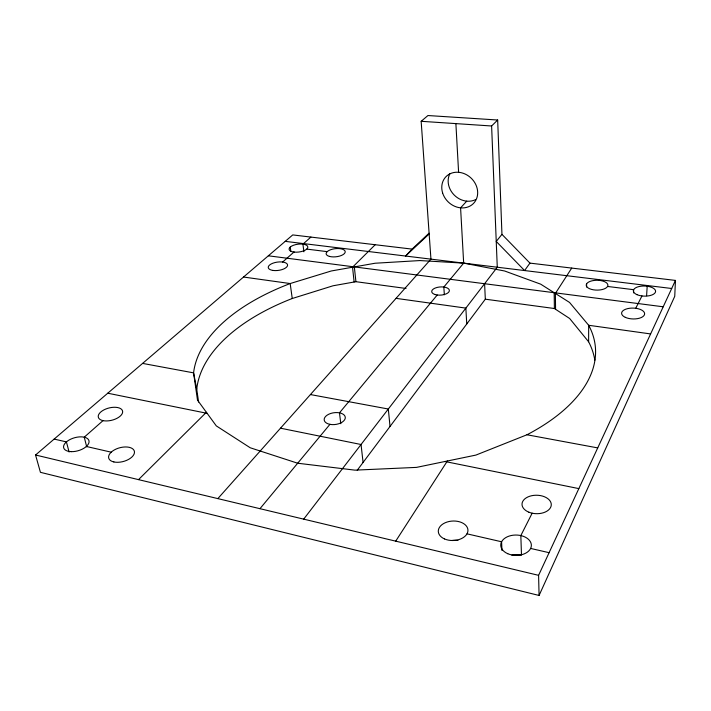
<?xml version="1.0" encoding="UTF-8"?>
<svg xmlns="http://www.w3.org/2000/svg" width="711" height="711" viewBox="0 0 711 711"><rect width="100%" height="100%" fill="white"/><g stroke="black" fill="none" stroke-linecap="round" stroke-linejoin="round"><path stroke-width="1.07" d="M586.593 286.995L586.602 283.849M594.814 360.175A200.147 105.53 -5.2 0 0 588.619 341.787L588.672 325.274L569.538 302.433L540.698 284.169L504.641 270.998L463.67 263.123L419.872 260.564L375.15 263.23L331.308 270.971L290.177 283.547L243.535 277.032M633.545 292.879L633.625 289.688L607.567 286.453A10.843 4.924 0.3 0 1 589.472 288.675A10.843 4.924 0.3 0 1 594.156 280.436A10.843 4.924 0.3 0 1 607.567 286.453M646.601 295.749L647.232 285.52M217.842 498.607L430.946 259.133L421.161 121.297L427.942 115.538L497.673 120.008L501.948 234.354L529.944 263.114L675.45 280.41L674.748 296.309L539.08 595.462L40.438 472.326L35.55 455.004L292.745 234.923L412.069 249.108L429.053 233.19M539.08 595.462L538.591 575.332L675.45 280.41M532.148 513.191L520.834 535.579L521.483 555.184M635.723 308.29L641.962 295.945M395.707 541.16L447.379 460.986M571.724 268.083L555.371 293.456L555.575 309.294M529.944 263.114L524.594 270.553L496.242 241.447L501.948 234.354M357.198 470.309L485.32 299.189L484.6 283.725M303.686 519.146L497.273 267.229L491.612 125.989L497.673 120.008M259.968 508.685L329.931 424.351M437.229 295.003L339.476 412.842L340.809 423.712M466.736 201.151L460.586 207.843L463.67 263.123L443.833 287.048L444.339 294.754M412.069 249.108L405.581 256.04L429.16 233.937M138.512 479.632L206.377 412.282M375.195 244.726L352.532 267.22L354.131 282.009M103.015 420.628L84.254 437.185L86.706 446.837M282.649 262.03L293.945 252.058M310.903 237.083L302.913 244.14L303.908 251.783M597.729 447.903L526.975 434.768L475.899 455.084L416.53 467.385L354.958 470.149L297.678 463.225L250.219 447.77L216.295 425.889L197.498 400.106L193.588 372.866A201.808 103.708 -5.3 0 1 290.177 283.547L292.248 298.504A200.147 105.53 -5.2 0 0 196.734 389.228L198.591 402.017M292.248 298.504L333.059 285.778L355.918 281.689L406.043 288.47M421.161 121.297L491.612 125.989M285.227 241.358L671.691 288.497M306.734 249.099L327.202 251.641M268.349 255.8L663.212 306.788M485.32 299.189L554.393 308.521L569.635 318.475L588.619 341.787M396.054 298.353L465.856 308.112L466.745 323.985M650.609 333.93L588.672 325.274A201.808 103.708 -5.3 0 1 526.975 434.768M142.6 363.401L193.588 372.866L196.734 389.228M310.431 394.561L388.313 409.021L390.019 426.476M107.761 393.21L207.15 413.34M280.498 428.191L361.046 444.508L363.081 462.452M444.935 461.492L578.834 488.608M54.152 439.087L66.416 441.895L69.091 452.009M86.342 446.472L111.2 452.178M466.994 533.837L501.584 541.773L501.966 550.501M530.628 548.439L549.105 552.687M35.55 455.004L538.591 575.332M290.239 247.055L290.835 251.427M354.336 266.901L355.918 281.689M455.884 123.607L458.604 172.284M554.18 292.71L554.393 308.521M475.463 199.684A18.957 16.415 43.9 0 1 454.036 194.876A18.957 16.415 43.9 0 1 450.001 173.511M511.849 555.131A15.153 10.301 1.1 0 1 520.541 554.989M452.258 540.44A14.691 9.865 -2.6 0 1 457.92 540.467M435.301 294.603A8.843 4.088 -3.9 0 0 449.325 291.03A8.843 4.088 -3.9 0 0 437.043 287.448A8.843 4.088 -3.9 0 0 435.301 294.603M330.046 424.369A10.629 5.919 -7.6 0 0 345.279 417.259A10.629 5.919 -7.6 0 0 328.891 414.175A10.629 5.919 -7.6 0 0 330.046 424.369M442.598 192.877A19.197 16.531 43.9 0 0 472.975 203.95A19.197 16.531 43.9 0 0 463.599 173.404A19.197 16.531 43.9 0 0 442.598 192.877M71.287 451.654A13.145 6.737 -15.9 0 0 88.991 440.811A13.145 6.737 -15.9 0 0 68.656 440.278A13.145 6.737 -15.9 0 0 71.287 451.654M113.884 461.954A13.287 7.101 -15.1 0 0 134.415 452.969A13.287 7.101 -15.1 0 0 116.275 448.97A13.287 7.101 -15.1 0 0 113.884 461.954M103.148 420.654A12.514 6.292 -14.4 0 0 122.576 412.576A12.514 6.292 -14.4 0 0 105.592 409.109A12.514 6.292 -14.4 0 0 103.148 420.654M444.464 538.92A14.842 9.741 -2.8 0 0 467.882 531.33A14.842 9.741 -2.8 0 0 447.023 522.052A14.842 9.741 -2.8 0 0 444.464 538.92M507.752 553.7A15.313 10.176 0.7 0 0 531.348 545.826A15.313 10.176 0.7 0 0 509.058 536.112A15.313 10.176 0.7 0 0 507.752 553.7M528.904 512.204A14.647 9.234 1.2 0 0 551.283 504.952A14.647 9.234 1.2 0 0 529.748 496.234A14.647 9.234 1.2 0 0 528.904 512.204M625.298 317.337A11.509 5.43 1.6 0 0 644.344 314.973A11.509 5.43 1.6 0 0 629.724 308.254A11.509 5.43 1.6 0 0 625.298 317.337M636.967 294.656A11.136 5.057 1.5 0 0 655.346 292.39A11.136 5.057 1.5 0 0 641.091 286.186A11.136 5.057 1.5 0 0 636.967 294.656M329.38 256.387A9.59 4.07 -6.5 0 0 345.031 252.672A9.59 4.07 -6.5 0 0 332.632 249.126A9.59 4.07 -6.5 0 0 329.38 256.387M294.034 252.076A9.456 3.946 -7.3 0 0 307.836 246.984A9.456 3.946 -7.3 0 0 293.492 245.259A9.456 3.946 -7.3 0 0 294.034 252.076M273.211 270.464A9.758 4.186 -7.9 0 0 287.591 265.079A9.758 4.186 -7.9 0 0 272.926 263.194A9.758 4.186 -7.9 0 0 273.211 270.464"/></g></svg>
